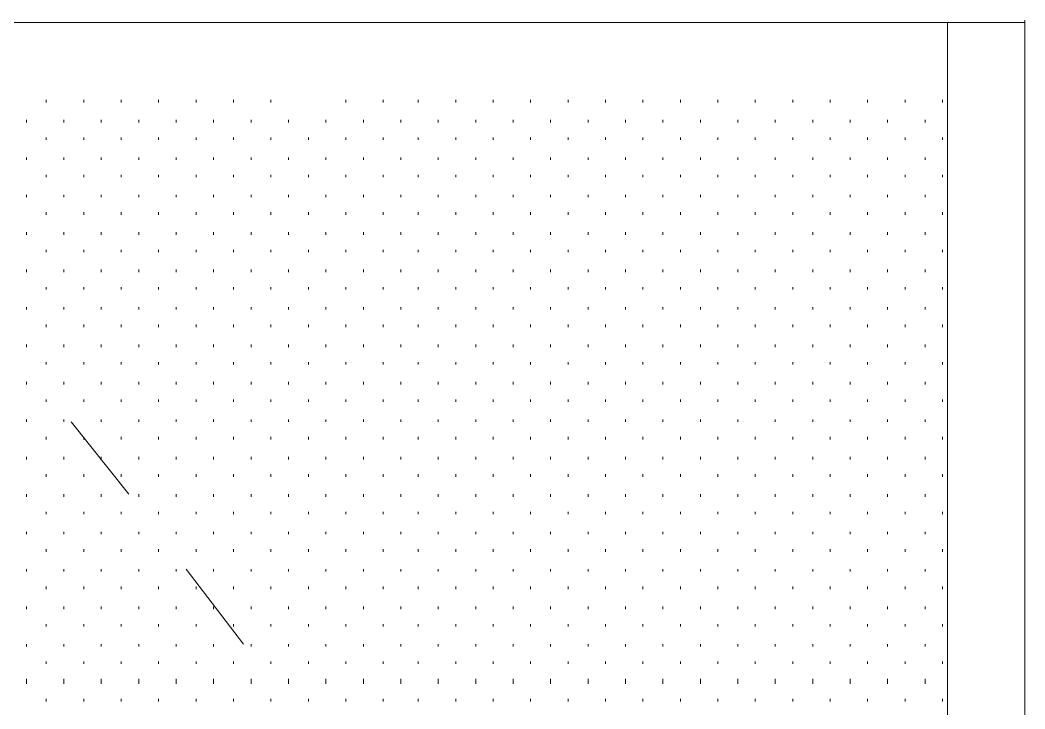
# Model space of a CAD drawing. Header units: inches. Extents: x -6061 to 13621, y -296 to 7483.
# Drawn here: x 12119.81 to 12152.04, y 744.54 to 766.64 of the extents above; entities that cross this region are included whole.
import ezdxf

# ---------------------------------------------------------------- set-up
doc = ezdxf.new("R2010")
doc.units = ezdxf.units.IN
doc.header["$MEASUREMENT"] = 0
doc.layers.get('0').update_dxf_attribs({"linetype": 'CONTINUOUS'})

msp = doc.modelspace()

# ---------------------------------------------------------------- linework, layer by layer
at = {"color": 7, "linetype": 'Continuous', "lineweight": 18, "true_color": 0x000007}
for p, q in [((12152.04171, 766.56433), (12152.04171, 766.64442)), ((12058.5761, 766.56433), (12152.04171, 766.56433))]:
    msp.add_line(p, q, dxfattribs=at)
at = {"color": 7, "linetype": 'Continuous', "lineweight": 9, "true_color": 0x000007}
for p, q in [((12149.5589, 766.56433), (12113.51818, 766.56433)), ((12149.5589, 766.56433), (12149.5589, 764.08153)), ((12149.5589, 766.56433), (12152.04171, 766.56433)), ((12149.5589, 766.56433), (12149.5589, 670.53582)), ((12152.04171, 670.53582), (12152.04171, 766.56433)), ((12152.04171, 766.56433), (12152.04171, 670.53582)), ((12149.5589, 670.53582), (12149.5589, 764.08153)), ((12121.44714, 753.74985), (12123.28922, 751.42723)), ((12125.1313, 749.02451), (12126.97338, 746.6218))]:
    msp.add_line(p, q, dxfattribs=at)
at = {"color": 7, "linetype": 'Continuous', "lineweight": 9, "true_color": 0xffffff}
for p, q in [((12120.64624, 764.00143), (12120.64624, 764.08153)), ((12121.84759, 764.00143), (12121.84759, 764.08153)), ((12123.04895, 764.00143), (12123.04895, 764.08153)), ((12124.25031, 764.00143), (12124.25031, 764.08153)), ((12125.45166, 764.00143), (12125.45166, 764.08153)), ((12126.65302, 764.00143), (12126.65302, 764.08153)), ((12127.85438, 764.00143), (12127.85438, 764.08153)), ((12130.25709, 764.00143), (12130.25709, 764.08153)), ((12131.45845, 764.00143), (12131.45845, 764.08153)), ((12132.57972, 764.00143), (12132.57972, 764.08153)), ((12133.78108, 764.00143), (12133.78108, 764.08153)), ((12134.98243, 764.00143), (12134.98243, 764.08153)), ((12136.18379, 764.00143), (12136.18379, 764.08153)), ((12137.38515, 764.00143), (12137.38515, 764.08153)), ((12138.58651, 764.00143), (12138.58651, 764.08153)), ((12139.78786, 764.00143), (12139.78786, 764.08153)), ((12140.98922, 764.00143), (12140.98922, 764.08153)), ((12142.19058, 764.00143), (12142.19058, 764.08153)), ((12143.39194, 764.00143), (12143.39194, 764.08153)), ((12144.59329, 764.00143), (12144.59329, 764.08153)), ((12145.79465, 764.00143), (12145.79465, 764.08153)), ((12146.99601, 764.00143), (12146.99601, 764.08153)), ((12148.19737, 764.00143), (12148.19737, 764.08153)), ((12149.39872, 764.00143), (12149.39872, 764.08153)), ((12120.00551, 763.36071), (12120.00551, 763.4408)), ((12121.20687, 763.36071), (12121.20687, 763.4408)), ((12122.40823, 763.36071), (12122.40823, 763.4408)), ((12123.60958, 763.36071), (12123.60958, 763.4408)), ((12124.81094, 763.36071), (12124.81094, 763.4408)), ((12126.0123, 763.36071), (12126.0123, 763.4408)), ((12127.21366, 763.36071), (12127.21366, 763.4408)), ((12128.41501, 763.36071), (12128.41501, 763.4408)), ((12129.61637, 763.36071), (12129.61637, 763.4408)), ((12130.81773, 763.36071), (12130.81773, 763.4408)), ((12132.01909, 763.36071), (12132.01909, 763.4408)), ((12133.22044, 763.36071), (12133.22044, 763.4408)), ((12134.4218, 763.36071), (12134.4218, 763.4408)), ((12135.62316, 763.36071), (12135.62316, 763.4408)), ((12136.82452, 763.36071), (12136.82452, 763.4408)), ((12138.02587, 763.36071), (12138.02587, 763.4408)), ((12139.22723, 763.36071), (12139.22723, 763.4408)), ((12140.42859, 763.36071), (12140.42859, 763.4408)), ((12141.62995, 763.36071), (12141.62995, 763.4408)), ((12142.8313, 763.36071), (12142.8313, 763.4408)), ((12144.03266, 763.36071), (12144.03266, 763.4408)), ((12145.23402, 763.36071), (12145.23402, 763.4408)), ((12146.43538, 763.36071), (12146.43538, 763.4408)), ((12147.63673, 763.36071), (12147.63673, 763.4408)), ((12148.83809, 763.36071), (12148.83809, 763.4408)), ((12120.64624, 762.80008), (12120.64624, 762.88017)), ((12121.84759, 762.80008), (12121.84759, 762.88017)), ((12123.04895, 762.80008), (12123.04895, 762.88017)), ((12124.25031, 762.80008), (12124.25031, 762.88017)), ((12125.45166, 762.80008), (12125.45166, 762.88017)), ((12126.65302, 762.80008), (12126.65302, 762.88017)), ((12127.85438, 762.80008), (12127.85438, 762.88017)), ((12129.05574, 762.80008), (12129.05574, 762.88017)), ((12130.25709, 762.80008), (12130.25709, 762.88017)), ((12131.45845, 762.80008), (12131.45845, 762.88017)), ((12132.57972, 762.80008), (12132.57972, 762.88017)), ((12133.78108, 762.80008), (12133.78108, 762.88017)), ((12134.98243, 762.80008), (12134.98243, 762.88017)), ((12136.18379, 762.80008), (12136.18379, 762.88017)), ((12137.38515, 762.80008), (12137.38515, 762.88017)), ((12138.58651, 762.80008), (12138.58651, 762.88017)), ((12139.78786, 762.80008), (12139.78786, 762.88017)), ((12140.98922, 762.80008), (12140.98922, 762.88017)), ((12142.19058, 762.80008), (12142.19058, 762.88017)), ((12143.39194, 762.80008), (12143.39194, 762.88017)), ((12144.59329, 762.80008), (12144.59329, 762.88017)), ((12145.79465, 762.80008), (12145.79465, 762.88017)), ((12146.99601, 762.80008), (12146.99601, 762.88017)), ((12148.19737, 762.80008), (12148.19737, 762.88017)), ((12149.39872, 762.80008), (12149.39872, 762.88017)), ((12120.00551, 762.15935), (12120.00551, 762.23944)), ((12121.20687, 762.15935), (12121.20687, 762.23944)), ((12122.40823, 762.15935), (12122.40823, 762.23944)), ((12123.60958, 762.15935), (12123.60958, 762.23944)), ((12124.81094, 762.15935), (12124.81094, 762.23944)), ((12126.0123, 762.15935), (12126.0123, 762.23944)), ((12127.21366, 762.15935), (12127.21366, 762.23944)), ((12128.41501, 762.15935), (12128.41501, 762.23944)), ((12129.61637, 762.15935), (12129.61637, 762.23944)), ((12130.81773, 762.15935), (12130.81773, 762.23944)), ((12132.01909, 762.15935), (12132.01909, 762.23944)), ((12133.22044, 762.15935), (12133.22044, 762.23944)), ((12134.4218, 762.15935), (12134.4218, 762.23944)), ((12135.62316, 762.15935), (12135.62316, 762.23944)), ((12136.82452, 762.15935), (12136.82452, 762.23944)), ((12138.02587, 762.15935), (12138.02587, 762.23944)), ((12139.22723, 762.15935), (12139.22723, 762.23944)), ((12140.42859, 762.15935), (12140.42859, 762.23944)), ((12141.62995, 762.15935), (12141.62995, 762.23944)), ((12142.8313, 762.15935), (12142.8313, 762.23944)), ((12144.03266, 762.15935), (12144.03266, 762.23944)), ((12145.23402, 762.15935), (12145.23402, 762.23944)), ((12146.43538, 762.15935), (12146.43538, 762.23944)), ((12147.63673, 762.15935), (12147.63673, 762.23944)), ((12148.83809, 762.15935), (12148.83809, 762.23944)), ((12120.64624, 761.59872), (12120.64624, 761.67881)), ((12121.84759, 761.59872), (12121.84759, 761.67881)), ((12123.04895, 761.59872), (12123.04895, 761.67881)), ((12124.25031, 761.59872), (12124.25031, 761.67881)), ((12125.45166, 761.59872), (12125.45166, 761.67881)), ((12126.65302, 761.59872), (12126.65302, 761.67881)), ((12127.85438, 761.59872), (12127.85438, 761.67881)), ((12129.05574, 761.59872), (12129.05574, 761.67881)), ((12130.25709, 761.59872), (12130.25709, 761.67881)), ((12131.45845, 761.59872), (12131.45845, 761.67881)), ((12132.57972, 761.59872), (12132.57972, 761.67881)), ((12133.78108, 761.59872), (12133.78108, 761.67881)), ((12134.98243, 761.59872), (12134.98243, 761.67881)), ((12136.18379, 761.59872), (12136.18379, 761.67881)), ((12137.38515, 761.59872), (12137.38515, 761.67881)), ((12138.58651, 761.59872), (12138.58651, 761.67881)), ((12139.78786, 761.59872), (12139.78786, 761.67881)), ((12140.98922, 761.59872), (12140.98922, 761.67881)), ((12142.19058, 761.59872), (12142.19058, 761.67881)), ((12143.39194, 761.59872), (12143.39194, 761.67881)), ((12144.59329, 761.59872), (12144.59329, 761.67881)), ((12145.79465, 761.59872), (12145.79465, 761.67881)), ((12146.99601, 761.59872), (12146.99601, 761.67881)), ((12148.19737, 761.59872), (12148.19737, 761.67881)), ((12149.39872, 761.59872), (12149.39872, 761.67881)), ((12120.00551, 760.958), (12120.00551, 761.03809)), ((12121.20687, 760.958), (12121.20687, 761.03809)), ((12122.40823, 760.958), (12122.40823, 761.03809)), ((12123.60958, 760.958), (12123.60958, 761.03809)), ((12124.81094, 760.958), (12124.81094, 761.03809)), ((12126.0123, 760.958), (12126.0123, 761.03809)), ((12127.21366, 760.958), (12127.21366, 761.03809)), ((12128.41501, 760.958), (12128.41501, 761.03809)), ((12129.61637, 760.958), (12129.61637, 761.03809)), ((12130.81773, 760.958), (12130.81773, 761.03809)), ((12132.01909, 760.958), (12132.01909, 761.03809)), ((12133.22044, 760.958), (12133.22044, 761.03809)), ((12134.4218, 760.958), (12134.4218, 761.03809)), ((12135.62316, 760.958), (12135.62316, 761.03809)), ((12136.82452, 760.958), (12136.82452, 761.03809)), ((12138.02587, 760.958), (12138.02587, 761.03809)), ((12139.22723, 760.958), (12139.22723, 761.03809)), ((12140.42859, 760.958), (12140.42859, 761.03809)), ((12141.62995, 760.958), (12141.62995, 761.03809)), ((12142.8313, 760.958), (12142.8313, 761.03809)), ((12144.03266, 760.958), (12144.03266, 761.03809)), ((12145.23402, 760.958), (12145.23402, 761.03809)), ((12146.43538, 760.958), (12146.43538, 761.03809)), ((12147.63673, 760.958), (12147.63673, 761.03809)), ((12148.83809, 760.958), (12148.83809, 761.03809)), ((12120.64624, 760.39736), (12120.64624, 760.47745)), ((12121.84759, 760.39736), (12121.84759, 760.47745)), ((12123.04895, 760.39736), (12123.04895, 760.47745)), ((12124.25031, 760.39736), (12124.25031, 760.47745)), ((12125.45166, 760.39736), (12125.45166, 760.47745)), ((12126.65302, 760.39736), (12126.65302, 760.47745)), ((12127.85438, 760.39736), (12127.85438, 760.47745)), ((12129.05574, 760.39736), (12129.05574, 760.47745)), ((12130.25709, 760.39736), (12130.25709, 760.47745)), ((12131.45845, 760.39736), (12131.45845, 760.47745)), ((12132.57972, 760.39736), (12132.57972, 760.47745)), ((12133.78108, 760.39736), (12133.78108, 760.47745)), ((12134.98243, 760.39736), (12134.98243, 760.47745)), ((12136.18379, 760.39736), (12136.18379, 760.47745)), ((12137.38515, 760.39736), (12137.38515, 760.47745)), ((12138.58651, 760.39736), (12138.58651, 760.47745)), ((12139.78786, 760.39736), (12139.78786, 760.47745)), ((12140.98922, 760.39736), (12140.98922, 760.47745)), ((12142.19058, 760.39736), (12142.19058, 760.47745)), ((12143.39194, 760.39736), (12143.39194, 760.47745)), ((12144.59329, 760.39736), (12144.59329, 760.47745)), ((12145.79465, 760.39736), (12145.79465, 760.47745)), ((12146.99601, 760.39736), (12146.99601, 760.47745)), ((12148.19737, 760.39736), (12148.19737, 760.47745)), ((12149.39872, 760.39736), (12149.39872, 760.47745)), ((12120.00551, 759.75664), (12120.00551, 759.83673)), ((12121.20687, 759.75664), (12121.20687, 759.83673)), ((12122.40823, 759.75664), (12122.40823, 759.83673)), ((12123.60958, 759.75664), (12123.60958, 759.83673)), ((12124.81094, 759.75664), (12124.81094, 759.83673)), ((12126.0123, 759.75664), (12126.0123, 759.83673)), ((12127.21366, 759.75664), (12127.21366, 759.83673)), ((12128.41501, 759.75664), (12128.41501, 759.83673)), ((12129.61637, 759.75664), (12129.61637, 759.83673)), ((12130.81773, 759.75664), (12130.81773, 759.83673)), ((12132.01909, 759.75664), (12132.01909, 759.83673)), ((12133.22044, 759.75664), (12133.22044, 759.83673)), ((12134.4218, 759.75664), (12134.4218, 759.83673)), ((12135.62316, 759.75664), (12135.62316, 759.83673)), ((12136.82452, 759.75664), (12136.82452, 759.83673)), ((12138.02587, 759.75664), (12138.02587, 759.83673)), ((12139.22723, 759.75664), (12139.22723, 759.83673)), ((12140.42859, 759.75664), (12140.42859, 759.83673)), ((12141.62995, 759.75664), (12141.62995, 759.83673)), ((12142.8313, 759.75664), (12142.8313, 759.83673)), ((12144.03266, 759.75664), (12144.03266, 759.83673)), ((12145.23402, 759.75664), (12145.23402, 759.83673)), ((12146.43538, 759.75664), (12146.43538, 759.83673)), ((12147.63673, 759.75664), (12147.63673, 759.83673)), ((12148.83809, 759.75664), (12148.83809, 759.83673)), ((12120.64624, 759.19601), (12120.64624, 759.2761)), ((12121.84759, 759.19601), (12121.84759, 759.2761)), ((12123.04895, 759.19601), (12123.04895, 759.2761)), ((12124.25031, 759.19601), (12124.25031, 759.2761)), ((12125.45166, 759.19601), (12125.45166, 759.2761)), ((12126.65302, 759.19601), (12126.65302, 759.2761)), ((12127.85438, 759.19601), (12127.85438, 759.2761)), ((12129.05574, 759.19601), (12129.05574, 759.2761)), ((12130.25709, 759.19601), (12130.25709, 759.2761)), ((12131.45845, 759.19601), (12131.45845, 759.2761)), ((12132.57972, 759.19601), (12132.57972, 759.2761)), ((12133.78108, 759.19601), (12133.78108, 759.2761)), ((12134.98243, 759.19601), (12134.98243, 759.2761)), ((12136.18379, 759.19601), (12136.18379, 759.2761)), ((12137.38515, 759.19601), (12137.38515, 759.2761)), ((12138.58651, 759.19601), (12138.58651, 759.2761)), ((12139.78786, 759.19601), (12139.78786, 759.2761)), ((12140.98922, 759.19601), (12140.98922, 759.2761)), ((12142.19058, 759.19601), (12142.19058, 759.2761)), ((12143.39194, 759.19601), (12143.39194, 759.2761)), ((12144.59329, 759.19601), (12144.59329, 759.2761)), ((12145.79465, 759.19601), (12145.79465, 759.2761)), ((12146.99601, 759.19601), (12146.99601, 759.2761)), ((12148.19737, 759.19601), (12148.19737, 759.2761)), ((12149.39872, 759.19601), (12149.39872, 759.2761)), ((12120.00551, 758.55528), (12120.00551, 758.63537)), ((12121.20687, 758.55528), (12121.20687, 758.63537)), ((12122.40823, 758.55528), (12122.40823, 758.63537)), ((12123.60958, 758.55528), (12123.60958, 758.63537)), ((12124.81094, 758.55528), (12124.81094, 758.63537)), ((12126.0123, 758.55528), (12126.0123, 758.63537)), ((12127.21366, 758.55528), (12127.21366, 758.63537)), ((12128.41501, 758.55528), (12128.41501, 758.63537)), ((12129.61637, 758.55528), (12129.61637, 758.63537)), ((12130.81773, 758.55528), (12130.81773, 758.63537)), ((12132.01909, 758.55528), (12132.01909, 758.63537)), ((12133.22044, 758.55528), (12133.22044, 758.63537)), ((12134.4218, 758.55528), (12134.4218, 758.63537)), ((12135.62316, 758.55528), (12135.62316, 758.63537)), ((12136.82452, 758.55528), (12136.82452, 758.63537)), ((12138.02587, 758.55528), (12138.02587, 758.63537)), ((12139.22723, 758.55528), (12139.22723, 758.63537)), ((12140.42859, 758.55528), (12140.42859, 758.63537)), ((12141.62995, 758.55528), (12141.62995, 758.63537)), ((12142.8313, 758.55528), (12142.8313, 758.63537)), ((12144.03266, 758.55528), (12144.03266, 758.63537)), ((12145.23402, 758.55528), (12145.23402, 758.63537)), ((12146.43538, 758.55528), (12146.43538, 758.63537)), ((12147.63673, 758.55528), (12147.63673, 758.63537)), ((12148.83809, 758.55528), (12148.83809, 758.63537)), ((12120.64624, 757.99465), (12120.64624, 758.07474)), ((12121.84759, 757.99465), (12121.84759, 758.07474)), ((12123.04895, 757.99465), (12123.04895, 758.07474)), ((12124.25031, 757.99465), (12124.25031, 758.07474)), ((12125.45166, 757.99465), (12125.45166, 758.07474)), ((12126.65302, 757.99465), (12126.65302, 758.07474)), ((12127.85438, 757.99465), (12127.85438, 758.07474)), ((12129.05574, 757.99465), (12129.05574, 758.07474)), ((12130.25709, 757.99465), (12130.25709, 758.07474)), ((12131.45845, 757.99465), (12131.45845, 758.07474)), ((12132.57972, 757.99465), (12132.57972, 758.07474)), ((12133.78108, 757.99465), (12133.78108, 758.07474)), ((12134.98243, 757.99465), (12134.98243, 758.07474)), ((12136.18379, 757.99465), (12136.18379, 758.07474)), ((12137.38515, 757.99465), (12137.38515, 758.07474)), ((12138.58651, 757.99465), (12138.58651, 758.07474)), ((12139.78786, 757.99465), (12139.78786, 758.07474)), ((12140.98922, 757.99465), (12140.98922, 758.07474)), ((12142.19058, 757.99465), (12142.19058, 758.07474)), ((12143.39194, 757.99465), (12143.39194, 758.07474)), ((12144.59329, 757.99465), (12144.59329, 758.07474)), ((12145.79465, 757.99465), (12145.79465, 758.07474)), ((12146.99601, 757.99465), (12146.99601, 758.07474)), ((12148.19737, 757.99465), (12148.19737, 758.07474)), ((12149.39872, 757.99465), (12149.39872, 758.07474)), ((12120.00551, 757.35392), (12120.00551, 757.43401)), ((12121.20687, 757.35392), (12121.20687, 757.43401)), ((12122.40823, 757.35392), (12122.40823, 757.43401)), ((12123.60958, 757.35392), (12123.60958, 757.43401)), ((12124.81094, 757.35392), (12124.81094, 757.43401)), ((12126.0123, 757.35392), (12126.0123, 757.43401)), ((12127.21366, 757.35392), (12127.21366, 757.43401)), ((12128.41501, 757.35392), (12128.41501, 757.43401)), ((12129.61637, 757.35392), (12129.61637, 757.43401)), ((12130.81773, 757.35392), (12130.81773, 757.43401)), ((12132.01909, 757.35392), (12132.01909, 757.43401)), ((12133.22044, 757.35392), (12133.22044, 757.43401)), ((12134.4218, 757.35392), (12134.4218, 757.43401)), ((12135.62316, 757.35392), (12135.62316, 757.43401)), ((12136.82452, 757.35392), (12136.82452, 757.43401)), ((12138.02587, 757.35392), (12138.02587, 757.43401)), ((12139.22723, 757.35392), (12139.22723, 757.43401)), ((12140.42859, 757.35392), (12140.42859, 757.43401)), ((12141.62995, 757.35392), (12141.62995, 757.43401)), ((12142.8313, 757.35392), (12142.8313, 757.43401)), ((12144.03266, 757.35392), (12144.03266, 757.43401)), ((12145.23402, 757.35392), (12145.23402, 757.43401)), ((12146.43538, 757.35392), (12146.43538, 757.43401)), ((12147.63673, 757.35392), (12147.63673, 757.43401)), ((12148.83809, 757.35392), (12148.83809, 757.43401)), ((12120.64624, 756.79329), (12120.64624, 756.87338)), ((12121.84759, 756.79329), (12121.84759, 756.87338)), ((12123.04895, 756.79329), (12123.04895, 756.87338)), ((12124.25031, 756.79329), (12124.25031, 756.87338)), ((12125.45166, 756.79329), (12125.45166, 756.87338)), ((12126.65302, 756.79329), (12126.65302, 756.87338)), ((12127.85438, 756.79329), (12127.85438, 756.87338)), ((12129.05574, 756.79329), (12129.05574, 756.87338)), ((12130.25709, 756.79329), (12130.25709, 756.87338)), ((12131.45845, 756.79329), (12131.45845, 756.87338)), ((12132.57972, 756.79329), (12132.57972, 756.87338)), ((12133.78108, 756.79329), (12133.78108, 756.87338)), ((12134.98243, 756.79329), (12134.98243, 756.87338)), ((12136.18379, 756.79329), (12136.18379, 756.87338)), ((12137.38515, 756.79329), (12137.38515, 756.87338)), ((12138.58651, 756.79329), (12138.58651, 756.87338)), ((12139.78786, 756.79329), (12139.78786, 756.87338)), ((12140.98922, 756.79329), (12140.98922, 756.87338)), ((12142.19058, 756.79329), (12142.19058, 756.87338)), ((12143.39194, 756.79329), (12143.39194, 756.87338)), ((12144.59329, 756.79329), (12144.59329, 756.87338)), ((12145.79465, 756.79329), (12145.79465, 756.87338)), ((12146.99601, 756.79329), (12146.99601, 756.87338)), ((12148.19737, 756.79329), (12148.19737, 756.87338)), ((12149.39872, 756.79329), (12149.39872, 756.87338)), ((12120.00551, 756.15257), (12120.00551, 756.23266)), ((12121.20687, 756.15257), (12121.20687, 756.23266)), ((12122.40823, 756.15257), (12122.40823, 756.23266)), ((12123.60958, 756.15257), (12123.60958, 756.23266)), ((12124.81094, 756.15257), (12124.81094, 756.23266)), ((12126.0123, 756.15257), (12126.0123, 756.23266)), ((12127.21366, 756.15257), (12127.21366, 756.23266)), ((12128.41501, 756.15257), (12128.41501, 756.23266)), ((12129.61637, 756.15257), (12129.61637, 756.23266)), ((12130.81773, 756.15257), (12130.81773, 756.23266)), ((12132.01909, 756.15257), (12132.01909, 756.23266)), ((12133.22044, 756.15257), (12133.22044, 756.23266)), ((12134.4218, 756.15257), (12134.4218, 756.23266)), ((12135.62316, 756.15257), (12135.62316, 756.23266)), ((12136.82452, 756.15257), (12136.82452, 756.23266)), ((12138.02587, 756.15257), (12138.02587, 756.23266)), ((12139.22723, 756.15257), (12139.22723, 756.23266)), ((12140.42859, 756.15257), (12140.42859, 756.23266)), ((12141.62995, 756.15257), (12141.62995, 756.23266)), ((12142.8313, 756.15257), (12142.8313, 756.23266)), ((12144.03266, 756.15257), (12144.03266, 756.23266)), ((12145.23402, 756.15257), (12145.23402, 756.23266)), ((12146.43538, 756.15257), (12146.43538, 756.23266)), ((12147.63673, 756.15257), (12147.63673, 756.23266)), ((12148.83809, 756.15257), (12148.83809, 756.23266)), ((12120.64624, 755.59193), (12120.64624, 755.67202)), ((12121.84759, 755.59193), (12121.84759, 755.67202)), ((12123.04895, 755.59193), (12123.04895, 755.67202)), ((12124.25031, 755.59193), (12124.25031, 755.67202)), ((12125.45166, 755.59193), (12125.45166, 755.67202)), ((12126.65302, 755.59193), (12126.65302, 755.67202)), ((12127.85438, 755.59193), (12127.85438, 755.67202)), ((12129.05574, 755.59193), (12129.05574, 755.67202)), ((12130.25709, 755.59193), (12130.25709, 755.67202)), ((12131.45845, 755.59193), (12131.45845, 755.67202)), ((12132.57972, 755.59193), (12132.57972, 755.67202)), ((12133.78108, 755.59193), (12133.78108, 755.67202)), ((12134.98243, 755.59193), (12134.98243, 755.67202)), ((12136.18379, 755.59193), (12136.18379, 755.67202)), ((12137.38515, 755.59193), (12137.38515, 755.67202)), ((12138.58651, 755.59193), (12138.58651, 755.67202)), ((12139.78786, 755.59193), (12139.78786, 755.67202)), ((12140.98922, 755.59193), (12140.98922, 755.67202)), ((12142.19058, 755.59193), (12142.19058, 755.67202)), ((12143.39194, 755.59193), (12143.39194, 755.67202)), ((12144.59329, 755.59193), (12144.59329, 755.67202)), ((12145.79465, 755.59193), (12145.79465, 755.67202)), ((12146.99601, 755.59193), (12146.99601, 755.67202)), ((12148.19737, 755.59193), (12148.19737, 755.67202)), ((12149.39872, 755.59193), (12149.39872, 755.67202)), ((12120.00551, 754.95121), (12120.00551, 755.0313)), ((12121.20687, 754.95121), (12121.20687, 755.0313)), ((12122.40823, 754.95121), (12122.40823, 755.0313)), ((12123.60958, 754.95121), (12123.60958, 755.0313)), ((12124.81094, 754.95121), (12124.81094, 755.0313)), ((12126.0123, 754.95121), (12126.0123, 755.0313)), ((12127.21366, 754.95121), (12127.21366, 755.0313)), ((12128.41501, 754.95121), (12128.41501, 755.0313)), ((12129.61637, 754.95121), (12129.61637, 755.0313)), ((12130.81773, 754.95121), (12130.81773, 755.0313)), ((12132.01909, 754.95121), (12132.01909, 755.0313)), ((12133.22044, 754.95121), (12133.22044, 755.0313)), ((12134.4218, 754.95121), (12134.4218, 755.0313)), ((12135.62316, 754.95121), (12135.62316, 755.0313)), ((12136.82452, 754.95121), (12136.82452, 755.0313)), ((12138.02587, 754.95121), (12138.02587, 755.0313)), ((12139.22723, 754.95121), (12139.22723, 755.0313)), ((12140.42859, 754.95121), (12140.42859, 755.0313)), ((12141.62995, 754.95121), (12141.62995, 755.0313)), ((12142.8313, 754.95121), (12142.8313, 755.0313)), ((12144.03266, 754.95121), (12144.03266, 755.0313)), ((12145.23402, 754.95121), (12145.23402, 755.0313)), ((12146.43538, 754.95121), (12146.43538, 755.0313)), ((12147.63673, 754.95121), (12147.63673, 755.0313)), ((12148.83809, 754.95121), (12148.83809, 755.0313)), ((12120.64624, 754.39058), (12120.64624, 754.47067)), ((12121.84759, 754.39058), (12121.84759, 754.47067)), ((12123.04895, 754.39058), (12123.04895, 754.47067)), ((12124.25031, 754.39058), (12124.25031, 754.47067)), ((12125.45166, 754.39058), (12125.45166, 754.47067)), ((12126.65302, 754.39058), (12126.65302, 754.47067)), ((12127.85438, 754.39058), (12127.85438, 754.47067)), ((12129.05574, 754.39058), (12129.05574, 754.47067)), ((12130.25709, 754.39058), (12130.25709, 754.47067)), ((12131.45845, 754.39058), (12131.45845, 754.47067)), ((12132.57972, 754.39058), (12132.57972, 754.47067)), ((12133.78108, 754.39058), (12133.78108, 754.47067)), ((12134.98243, 754.39058), (12134.98243, 754.47067)), ((12136.18379, 754.39058), (12136.18379, 754.47067)), ((12137.38515, 754.39058), (12137.38515, 754.47067)), ((12138.58651, 754.39058), (12138.58651, 754.47067)), ((12139.78786, 754.39058), (12139.78786, 754.47067)), ((12140.98922, 754.39058), (12140.98922, 754.47067)), ((12142.19058, 754.39058), (12142.19058, 754.47067)), ((12143.39194, 754.39058), (12143.39194, 754.47067)), ((12144.59329, 754.39058), (12144.59329, 754.47067)), ((12145.79465, 754.39058), (12145.79465, 754.47067)), ((12146.99601, 754.39058), (12146.99601, 754.47067)), ((12148.19737, 754.39058), (12148.19737, 754.47067)), ((12149.39872, 754.39058), (12149.39872, 754.47067)), ((12120.00551, 753.74985), (12120.00551, 753.82994)), ((12121.20687, 753.74985), (12121.20687, 753.82994)), ((12122.40823, 753.74985), (12122.40823, 753.82994)), ((12123.60958, 753.74985), (12123.60958, 753.82994)), ((12124.81094, 753.74985), (12124.81094, 753.82994)), ((12126.0123, 753.74985), (12126.0123, 753.82994)), ((12127.21366, 753.74985), (12127.21366, 753.82994)), ((12128.41501, 753.74985), (12128.41501, 753.82994)), ((12129.61637, 753.74985), (12129.61637, 753.82994)), ((12130.81773, 753.74985), (12130.81773, 753.82994)), ((12132.01909, 753.74985), (12132.01909, 753.82994)), ((12133.22044, 753.74985), (12133.22044, 753.82994)), ((12134.4218, 753.74985), (12134.4218, 753.82994)), ((12135.62316, 753.74985), (12135.62316, 753.82994)), ((12136.82452, 753.74985), (12136.82452, 753.82994)), ((12138.02587, 753.74985), (12138.02587, 753.82994)), ((12139.22723, 753.74985), (12139.22723, 753.82994)), ((12140.42859, 753.74985), (12140.42859, 753.82994)), ((12141.62995, 753.74985), (12141.62995, 753.82994)), ((12142.8313, 753.74985), (12142.8313, 753.82994)), ((12144.03266, 753.74985), (12144.03266, 753.82994)), ((12145.23402, 753.74985), (12145.23402, 753.82994)), ((12146.43538, 753.74985), (12146.43538, 753.82994)), ((12147.63673, 753.74985), (12147.63673, 753.82994)), ((12148.83809, 753.74985), (12148.83809, 753.82994)), ((12120.64624, 753.18922), (12120.64624, 753.26931)), ((12121.84759, 753.18922), (12121.84759, 753.26931)), ((12123.04895, 753.18922), (12123.04895, 753.26931)), ((12124.25031, 753.18922), (12124.25031, 753.26931)), ((12125.45166, 753.18922), (12125.45166, 753.26931)), ((12126.65302, 753.18922), (12126.65302, 753.26931)), ((12127.85438, 753.18922), (12127.85438, 753.26931)), ((12129.05574, 753.18922), (12129.05574, 753.26931)), ((12130.25709, 753.18922), (12130.25709, 753.26931)), ((12131.45845, 753.18922), (12131.45845, 753.26931)), ((12132.57972, 753.18922), (12132.57972, 753.26931)), ((12133.78108, 753.18922), (12133.78108, 753.26931)), ((12134.98243, 753.18922), (12134.98243, 753.26931)), ((12136.18379, 753.18922), (12136.18379, 753.26931)), ((12137.38515, 753.18922), (12137.38515, 753.26931)), ((12138.58651, 753.18922), (12138.58651, 753.26931)), ((12139.78786, 753.18922), (12139.78786, 753.26931)), ((12140.98922, 753.18922), (12140.98922, 753.26931)), ((12142.19058, 753.18922), (12142.19058, 753.26931)), ((12143.39194, 753.18922), (12143.39194, 753.26931)), ((12144.59329, 753.18922), (12144.59329, 753.26931)), ((12145.79465, 753.18922), (12145.79465, 753.26931)), ((12146.99601, 753.18922), (12146.99601, 753.26931)), ((12148.19737, 753.18922), (12148.19737, 753.26931)), ((12149.39872, 753.18922), (12149.39872, 753.26931)), ((12120.00551, 752.54849), (12120.00551, 752.62858)), ((12121.20687, 752.54849), (12121.20687, 752.62858)), ((12122.40823, 752.54849), (12122.40823, 752.62858)), ((12123.60958, 752.54849), (12123.60958, 752.62858)), ((12124.81094, 752.54849), (12124.81094, 752.62858)), ((12126.0123, 752.54849), (12126.0123, 752.62858)), ((12127.21366, 752.54849), (12127.21366, 752.62858)), ((12128.41501, 752.54849), (12128.41501, 752.62858)), ((12129.61637, 752.54849), (12129.61637, 752.62858)), ((12130.81773, 752.54849), (12130.81773, 752.62858)), ((12132.01909, 752.54849), (12132.01909, 752.62858)), ((12133.22044, 752.54849), (12133.22044, 752.62858)), ((12134.4218, 752.54849), (12134.4218, 752.62858)), ((12135.62316, 752.54849), (12135.62316, 752.62858)), ((12136.82452, 752.54849), (12136.82452, 752.62858)), ((12138.02587, 752.54849), (12138.02587, 752.62858)), ((12139.22723, 752.54849), (12139.22723, 752.62858)), ((12140.42859, 752.54849), (12140.42859, 752.62858)), ((12141.62995, 752.54849), (12141.62995, 752.62858)), ((12142.8313, 752.54849), (12142.8313, 752.62858)), ((12144.03266, 752.54849), (12144.03266, 752.62858)), ((12145.23402, 752.54849), (12145.23402, 752.62858)), ((12146.43538, 752.54849), (12146.43538, 752.62858)), ((12147.63673, 752.54849), (12147.63673, 752.62858)), ((12148.83809, 752.54849), (12148.83809, 752.62858)), ((12120.64624, 751.98786), (12120.64624, 752.06795)), ((12121.84759, 751.98786), (12121.84759, 752.06795)), ((12123.04895, 751.98786), (12123.04895, 752.06795)), ((12124.25031, 751.98786), (12124.25031, 752.06795)), ((12125.45166, 751.98786), (12125.45166, 752.06795)), ((12126.65302, 751.98786), (12126.65302, 752.06795)), ((12127.85438, 751.98786), (12127.85438, 752.06795)), ((12129.05574, 751.98786), (12129.05574, 752.06795)), ((12130.25709, 751.98786), (12130.25709, 752.06795)), ((12131.45845, 751.98786), (12131.45845, 752.06795)), ((12132.57972, 751.98786), (12132.57972, 752.06795)), ((12133.78108, 751.98786), (12133.78108, 752.06795)), ((12134.98243, 751.98786), (12134.98243, 752.06795)), ((12136.18379, 751.98786), (12136.18379, 752.06795)), ((12137.38515, 751.98786), (12137.38515, 752.06795)), ((12138.58651, 751.98786), (12138.58651, 752.06795)), ((12139.78786, 751.98786), (12139.78786, 752.06795)), ((12140.98922, 751.98786), (12140.98922, 752.06795)), ((12142.19058, 751.98786), (12142.19058, 752.06795)), ((12143.39194, 751.98786), (12143.39194, 752.06795)), ((12144.59329, 751.98786), (12144.59329, 752.06795)), ((12145.79465, 751.98786), (12145.79465, 752.06795)), ((12146.99601, 751.98786), (12146.99601, 752.06795)), ((12148.19737, 751.98786), (12148.19737, 752.06795)), ((12149.39872, 751.98786), (12149.39872, 752.06795)), ((12120.00551, 751.34714), (12120.00551, 751.42723)), ((12121.20687, 751.34714), (12121.20687, 751.42723)), ((12122.40823, 751.34714), (12122.40823, 751.42723)), ((12123.60958, 751.34714), (12123.60958, 751.42723)), ((12124.81094, 751.34714), (12124.81094, 751.42723)), ((12126.0123, 751.34714), (12126.0123, 751.42723)), ((12127.21366, 751.34714), (12127.21366, 751.42723)), ((12128.41501, 751.34714), (12128.41501, 751.42723)), ((12129.61637, 751.34714), (12129.61637, 751.42723)), ((12130.81773, 751.34714), (12130.81773, 751.42723)), ((12132.01909, 751.34714), (12132.01909, 751.42723)), ((12133.22044, 751.34714), (12133.22044, 751.42723)), ((12134.4218, 751.34714), (12134.4218, 751.42723)), ((12135.62316, 751.34714), (12135.62316, 751.42723)), ((12136.82452, 751.34714), (12136.82452, 751.42723)), ((12138.02587, 751.34714), (12138.02587, 751.42723)), ((12139.22723, 751.34714), (12139.22723, 751.42723)), ((12140.42859, 751.34714), (12140.42859, 751.42723)), ((12141.62995, 751.34714), (12141.62995, 751.42723)), ((12142.8313, 751.34714), (12142.8313, 751.42723)), ((12144.03266, 751.34714), (12144.03266, 751.42723)), ((12145.23402, 751.34714), (12145.23402, 751.42723)), ((12146.43538, 751.34714), (12146.43538, 751.42723)), ((12147.63673, 751.34714), (12147.63673, 751.42723)), ((12148.83809, 751.34714), (12148.83809, 751.42723)), ((12120.64624, 750.7865), (12120.64624, 750.86659)), ((12121.84759, 750.7865), (12121.84759, 750.86659)), ((12123.04895, 750.7865), (12123.04895, 750.86659)), ((12124.25031, 750.7865), (12124.25031, 750.86659)), ((12125.45166, 750.7865), (12125.45166, 750.86659)), ((12126.65302, 750.7865), (12126.65302, 750.86659)), ((12127.85438, 750.7865), (12127.85438, 750.86659)), ((12129.05574, 750.7865), (12129.05574, 750.86659)), ((12130.25709, 750.7865), (12130.25709, 750.86659)), ((12131.45845, 750.7865), (12131.45845, 750.86659)), ((12132.57972, 750.7865), (12132.57972, 750.86659)), ((12133.78108, 750.7865), (12133.78108, 750.86659)), ((12134.98243, 750.7865), (12134.98243, 750.86659)), ((12136.18379, 750.7865), (12136.18379, 750.86659)), ((12137.38515, 750.7865), (12137.38515, 750.86659)), ((12138.58651, 750.7865), (12138.58651, 750.86659)), ((12139.78786, 750.7865), (12139.78786, 750.86659)), ((12140.98922, 750.7865), (12140.98922, 750.86659)), ((12142.19058, 750.7865), (12142.19058, 750.86659)), ((12143.39194, 750.7865), (12143.39194, 750.86659)), ((12144.59329, 750.7865), (12144.59329, 750.86659)), ((12145.79465, 750.7865), (12145.79465, 750.86659)), ((12146.99601, 750.7865), (12146.99601, 750.86659)), ((12148.19737, 750.7865), (12148.19737, 750.86659)), ((12149.39872, 750.7865), (12149.39872, 750.86659)), ((12120.00551, 750.14578), (12120.00551, 750.22587)), ((12121.20687, 750.14578), (12121.20687, 750.22587)), ((12122.40823, 750.14578), (12122.40823, 750.22587)), ((12123.60958, 750.14578), (12123.60958, 750.22587)), ((12124.81094, 750.14578), (12124.81094, 750.22587)), ((12126.0123, 750.14578), (12126.0123, 750.22587)), ((12127.21366, 750.14578), (12127.21366, 750.22587)), ((12128.41501, 750.14578), (12128.41501, 750.22587)), ((12129.61637, 750.14578), (12129.61637, 750.22587)), ((12130.81773, 750.14578), (12130.81773, 750.22587)), ((12132.01909, 750.14578), (12132.01909, 750.22587)), ((12133.22044, 750.14578), (12133.22044, 750.22587)), ((12134.4218, 750.14578), (12134.4218, 750.22587)), ((12135.62316, 750.14578), (12135.62316, 750.22587)), ((12136.82452, 750.14578), (12136.82452, 750.22587)), ((12138.02587, 750.14578), (12138.02587, 750.22587)), ((12139.22723, 750.14578), (12139.22723, 750.22587)), ((12140.42859, 750.14578), (12140.42859, 750.22587)), ((12141.62995, 750.14578), (12141.62995, 750.22587)), ((12142.8313, 750.14578), (12142.8313, 750.22587)), ((12144.03266, 750.14578), (12144.03266, 750.22587)), ((12145.23402, 750.14578), (12145.23402, 750.22587)), ((12146.43538, 750.14578), (12146.43538, 750.22587)), ((12147.63673, 750.14578), (12147.63673, 750.22587)), ((12148.83809, 750.14578), (12148.83809, 750.22587)), ((12120.64624, 749.58515), (12120.64624, 749.66524)), ((12121.84759, 749.58515), (12121.84759, 749.66524)), ((12123.04895, 749.58515), (12123.04895, 749.66524)), ((12124.25031, 749.58515), (12124.25031, 749.66524)), ((12125.45166, 749.58515), (12125.45166, 749.66524)), ((12126.65302, 749.58515), (12126.65302, 749.66524)), ((12127.85438, 749.58515), (12127.85438, 749.66524)), ((12129.05574, 749.58515), (12129.05574, 749.66524)), ((12130.25709, 749.58515), (12130.25709, 749.66524)), ((12131.45845, 749.58515), (12131.45845, 749.66524)), ((12132.57972, 749.58515), (12132.57972, 749.66524)), ((12133.78108, 749.58515), (12133.78108, 749.66524)), ((12134.98243, 749.58515), (12134.98243, 749.66524)), ((12136.18379, 749.58515), (12136.18379, 749.66524)), ((12137.38515, 749.58515), (12137.38515, 749.66524)), ((12138.58651, 749.58515), (12138.58651, 749.66524)), ((12139.78786, 749.58515), (12139.78786, 749.66524)), ((12140.98922, 749.58515), (12140.98922, 749.66524)), ((12142.19058, 749.58515), (12142.19058, 749.66524)), ((12143.39194, 749.58515), (12143.39194, 749.66524)), ((12144.59329, 749.58515), (12144.59329, 749.66524)), ((12145.79465, 749.58515), (12145.79465, 749.66524)), ((12146.99601, 749.58515), (12146.99601, 749.66524)), ((12148.19737, 749.58515), (12148.19737, 749.66524)), ((12149.39872, 749.58515), (12149.39872, 749.66524)), ((12120.00551, 748.94442), (12120.00551, 749.02451)), ((12121.20687, 748.94442), (12121.20687, 749.02451)), ((12122.40823, 748.94442), (12122.40823, 749.02451)), ((12123.60958, 748.94442), (12123.60958, 749.02451)), ((12124.81094, 748.94442), (12124.81094, 749.02451)), ((12126.0123, 748.94442), (12126.0123, 749.02451)), ((12127.21366, 748.94442), (12127.21366, 749.02451)), ((12128.41501, 748.94442), (12128.41501, 749.02451)), ((12129.61637, 748.94442), (12129.61637, 749.02451)), ((12130.81773, 748.94442), (12130.81773, 749.02451)), ((12132.01909, 748.94442), (12132.01909, 749.02451)), ((12133.22044, 748.94442), (12133.22044, 749.02451)), ((12134.4218, 748.94442), (12134.4218, 749.02451)), ((12135.62316, 748.94442), (12135.62316, 749.02451)), ((12136.82452, 748.94442), (12136.82452, 749.02451)), ((12138.02587, 748.94442), (12138.02587, 749.02451)), ((12139.22723, 748.94442), (12139.22723, 749.02451)), ((12140.42859, 748.94442), (12140.42859, 749.02451)), ((12141.62995, 748.94442), (12141.62995, 749.02451)), ((12142.8313, 748.94442), (12142.8313, 749.02451)), ((12144.03266, 748.94442), (12144.03266, 749.02451)), ((12145.23402, 748.94442), (12145.23402, 749.02451)), ((12146.43538, 748.94442), (12146.43538, 749.02451)), ((12147.63673, 748.94442), (12147.63673, 749.02451)), ((12148.83809, 748.94442), (12148.83809, 749.02451)), ((12120.64624, 748.38379), (12120.64624, 748.46388)), ((12121.84759, 748.38379), (12121.84759, 748.46388)), ((12123.04895, 748.38379), (12123.04895, 748.46388)), ((12124.25031, 748.38379), (12124.25031, 748.46388)), ((12125.45166, 748.38379), (12125.45166, 748.46388)), ((12126.65302, 748.38379), (12126.65302, 748.46388)), ((12127.85438, 748.38379), (12127.85438, 748.46388)), ((12129.05574, 748.38379), (12129.05574, 748.46388)), ((12130.25709, 748.38379), (12130.25709, 748.46388)), ((12131.45845, 748.38379), (12131.45845, 748.46388)), ((12132.57972, 748.38379), (12132.57972, 748.46388)), ((12133.78108, 748.38379), (12133.78108, 748.46388)), ((12134.98243, 748.38379), (12134.98243, 748.46388)), ((12136.18379, 748.38379), (12136.18379, 748.46388)), ((12137.38515, 748.38379), (12137.38515, 748.46388)), ((12138.58651, 748.38379), (12138.58651, 748.46388)), ((12139.78786, 748.38379), (12139.78786, 748.46388)), ((12140.98922, 748.38379), (12140.98922, 748.46388)), ((12142.19058, 748.38379), (12142.19058, 748.46388)), ((12143.39194, 748.38379), (12143.39194, 748.46388)), ((12144.59329, 748.38379), (12144.59329, 748.46388)), ((12145.79465, 748.38379), (12145.79465, 748.46388)), ((12146.99601, 748.38379), (12146.99601, 748.46388)), ((12148.19737, 748.38379), (12148.19737, 748.46388)), ((12149.39872, 748.38379), (12149.39872, 748.46388)), ((12120.00551, 747.74306), (12120.00551, 747.82315)), ((12121.20687, 747.74306), (12121.20687, 747.82315)), ((12122.40823, 747.74306), (12122.40823, 747.82315)), ((12123.60958, 747.74306), (12123.60958, 747.82315)), ((12124.81094, 747.74306), (12124.81094, 747.82315)), ((12126.0123, 747.74306), (12126.0123, 747.82315)), ((12127.21366, 747.74306), (12127.21366, 747.82315)), ((12128.41501, 747.74306), (12128.41501, 747.82315)), ((12129.61637, 747.74306), (12129.61637, 747.82315)), ((12130.81773, 747.74306), (12130.81773, 747.82315)), ((12132.01909, 747.74306), (12132.01909, 747.82315)), ((12133.22044, 747.74306), (12133.22044, 747.82315)), ((12134.4218, 747.74306), (12134.4218, 747.82315)), ((12135.62316, 747.74306), (12135.62316, 747.82315)), ((12136.82452, 747.74306), (12136.82452, 747.82315)), ((12138.02587, 747.74306), (12138.02587, 747.82315)), ((12139.22723, 747.74306), (12139.22723, 747.82315)), ((12140.42859, 747.74306), (12140.42859, 747.82315)), ((12141.62995, 747.74306), (12141.62995, 747.82315)), ((12142.8313, 747.74306), (12142.8313, 747.82315)), ((12144.03266, 747.74306), (12144.03266, 747.82315)), ((12145.23402, 747.74306), (12145.23402, 747.82315)), ((12146.43538, 747.74306), (12146.43538, 747.82315)), ((12147.63673, 747.74306), (12147.63673, 747.82315)), ((12148.83809, 747.74306), (12148.83809, 747.82315)), ((12120.64624, 747.18243), (12120.64624, 747.26252)), ((12121.84759, 747.18243), (12121.84759, 747.26252)), ((12123.04895, 747.18243), (12123.04895, 747.26252)), ((12124.25031, 747.18243), (12124.25031, 747.26252)), ((12125.45166, 747.18243), (12125.45166, 747.26252)), ((12126.65302, 747.18243), (12126.65302, 747.26252)), ((12127.85438, 747.18243), (12127.85438, 747.26252)), ((12129.05574, 747.18243), (12129.05574, 747.26252)), ((12130.25709, 747.18243), (12130.25709, 747.26252)), ((12131.45845, 747.18243), (12131.45845, 747.26252)), ((12132.57972, 747.18243), (12132.57972, 747.26252)), ((12133.78108, 747.18243), (12133.78108, 747.26252)), ((12134.98243, 747.18243), (12134.98243, 747.26252)), ((12136.18379, 747.18243), (12136.18379, 747.26252)), ((12137.38515, 747.18243), (12137.38515, 747.26252)), ((12138.58651, 747.18243), (12138.58651, 747.26252)), ((12139.78786, 747.18243), (12139.78786, 747.26252)), ((12140.98922, 747.18243), (12140.98922, 747.26252)), ((12142.19058, 747.18243), (12142.19058, 747.26252)), ((12143.39194, 747.18243), (12143.39194, 747.26252)), ((12144.59329, 747.18243), (12144.59329, 747.26252)), ((12145.79465, 747.18243), (12145.79465, 747.26252)), ((12146.99601, 747.18243), (12146.99601, 747.26252)), ((12148.19737, 747.18243), (12148.19737, 747.26252)), ((12149.39872, 747.18243), (12149.39872, 747.26252)), ((12120.00551, 746.54171), (12120.00551, 746.6218)), ((12121.20687, 746.54171), (12121.20687, 746.6218)), ((12122.40823, 746.54171), (12122.40823, 746.6218)), ((12123.60958, 746.54171), (12123.60958, 746.6218)), ((12124.81094, 746.54171), (12124.81094, 746.6218)), ((12126.0123, 746.54171), (12126.0123, 746.6218)), ((12127.21366, 746.54171), (12127.21366, 746.6218)), ((12128.41501, 746.54171), (12128.41501, 746.6218)), ((12129.61637, 746.54171), (12129.61637, 746.6218)), ((12130.81773, 746.54171), (12130.81773, 746.6218)), ((12132.01909, 746.54171), (12132.01909, 746.6218)), ((12133.22044, 746.54171), (12133.22044, 746.6218)), ((12134.4218, 746.54171), (12134.4218, 746.6218)), ((12135.62316, 746.54171), (12135.62316, 746.6218)), ((12136.82452, 746.54171), (12136.82452, 746.6218)), ((12138.02587, 746.54171), (12138.02587, 746.6218)), ((12139.22723, 746.54171), (12139.22723, 746.6218)), ((12140.42859, 746.54171), (12140.42859, 746.6218)), ((12141.62995, 746.54171), (12141.62995, 746.6218)), ((12142.8313, 746.54171), (12142.8313, 746.6218)), ((12144.03266, 746.54171), (12144.03266, 746.6218)), ((12145.23402, 746.54171), (12145.23402, 746.6218)), ((12146.43538, 746.54171), (12146.43538, 746.6218)), ((12147.63673, 746.54171), (12147.63673, 746.6218)), ((12148.83809, 746.54171), (12148.83809, 746.6218)), ((12120.64624, 745.98107), (12120.64624, 746.06116)), ((12121.84759, 745.98107), (12121.84759, 746.06116)), ((12123.04895, 745.98107), (12123.04895, 746.06116)), ((12124.25031, 745.98107), (12124.25031, 746.06116)), ((12125.45166, 745.98107), (12125.45166, 746.06116)), ((12126.65302, 745.98107), (12126.65302, 746.06116)), ((12127.85438, 745.98107), (12127.85438, 746.06116)), ((12129.05574, 745.98107), (12129.05574, 746.06116)), ((12130.25709, 745.98107), (12130.25709, 746.06116)), ((12131.45845, 745.98107), (12131.45845, 746.06116)), ((12132.57972, 745.98107), (12132.57972, 746.06116)), ((12133.78108, 745.98107), (12133.78108, 746.06116)), ((12134.98243, 745.98107), (12134.98243, 746.06116)), ((12136.18379, 745.98107), (12136.18379, 746.06116)), ((12137.38515, 745.98107), (12137.38515, 746.06116)), ((12138.58651, 745.98107), (12138.58651, 746.06116)), ((12139.78786, 745.98107), (12139.78786, 746.06116)), ((12140.98922, 745.98107), (12140.98922, 746.06116)), ((12142.19058, 745.98107), (12142.19058, 746.06116)), ((12143.39194, 745.98107), (12143.39194, 746.06116)), ((12144.59329, 745.98107), (12144.59329, 746.06116)), ((12145.79465, 745.98107), (12145.79465, 746.06116)), ((12146.99601, 745.98107), (12146.99601, 746.06116)), ((12148.19737, 745.98107), (12148.19737, 746.06116)), ((12149.39872, 745.98107), (12149.39872, 746.06116)), ((12120.00551, 745.34035), (12120.00551, 745.50053)), ((12121.20687, 745.34035), (12121.20687, 745.50053)), ((12122.40823, 745.34035), (12122.40823, 745.50053)), ((12123.60958, 745.34035), (12123.60958, 745.50053)), ((12124.81094, 745.34035), (12124.81094, 745.50053)), ((12126.0123, 745.34035), (12126.0123, 745.50053)), ((12127.21366, 745.34035), (12127.21366, 745.50053)), ((12128.41501, 745.34035), (12128.41501, 745.50053)), ((12129.61637, 745.34035), (12129.61637, 745.50053)), ((12130.81773, 745.34035), (12130.81773, 745.50053)), ((12132.01909, 745.34035), (12132.01909, 745.50053)), ((12133.22044, 745.34035), (12133.22044, 745.50053)), ((12134.4218, 745.34035), (12134.4218, 745.50053)), ((12135.62316, 745.34035), (12135.62316, 745.50053)), ((12136.82452, 745.34035), (12136.82452, 745.50053)), ((12138.02587, 745.34035), (12138.02587, 745.50053)), ((12139.22723, 745.34035), (12139.22723, 745.50053)), ((12140.42859, 745.34035), (12140.42859, 745.50053)), ((12141.62995, 745.34035), (12141.62995, 745.50053)), ((12142.8313, 745.34035), (12142.8313, 745.50053)), ((12144.03266, 745.34035), (12144.03266, 745.50053)), ((12145.23402, 745.34035), (12145.23402, 745.50053)), ((12146.43538, 745.34035), (12146.43538, 745.50053)), ((12147.63673, 745.34035), (12147.63673, 745.50053)), ((12148.83809, 745.34035), (12148.83809, 745.50053)), ((12120.64624, 744.77972), (12120.64624, 744.85981)), ((12121.84759, 744.77972), (12121.84759, 744.85981)), ((12123.04895, 744.77972), (12123.04895, 744.85981)), ((12124.25031, 744.77972), (12124.25031, 744.85981)), ((12125.45166, 744.77972), (12125.45166, 744.85981)), ((12126.65302, 744.77972), (12126.65302, 744.85981)), ((12127.85438, 744.77972), (12127.85438, 744.85981)), ((12129.05574, 744.77972), (12129.05574, 744.85981)), ((12130.25709, 744.77972), (12130.25709, 744.85981)), ((12131.45845, 744.77972), (12131.45845, 744.85981)), ((12132.57972, 744.77972), (12132.57972, 744.85981)), ((12133.78108, 744.77972), (12133.78108, 744.85981)), ((12134.98243, 744.77972), (12134.98243, 744.85981)), ((12136.18379, 744.77972), (12136.18379, 744.85981)), ((12137.38515, 744.77972), (12137.38515, 744.85981)), ((12138.58651, 744.77972), (12138.58651, 744.85981)), ((12139.78786, 744.77972), (12139.78786, 744.85981)), ((12140.98922, 744.77972), (12140.98922, 744.85981)), ((12142.19058, 744.77972), (12142.19058, 744.85981)), ((12143.39194, 744.77972), (12143.39194, 744.85981)), ((12144.59329, 744.77972), (12144.59329, 744.85981)), ((12145.79465, 744.77972), (12145.79465, 744.85981)), ((12146.99601, 744.77972), (12146.99601, 744.85981)), ((12148.19737, 744.77972), (12148.19737, 744.85981)), ((12149.39872, 744.77972), (12149.39872, 744.85981))]:
    msp.add_line(p, q, dxfattribs=at)

doc.saveas('drawing.dxf')
